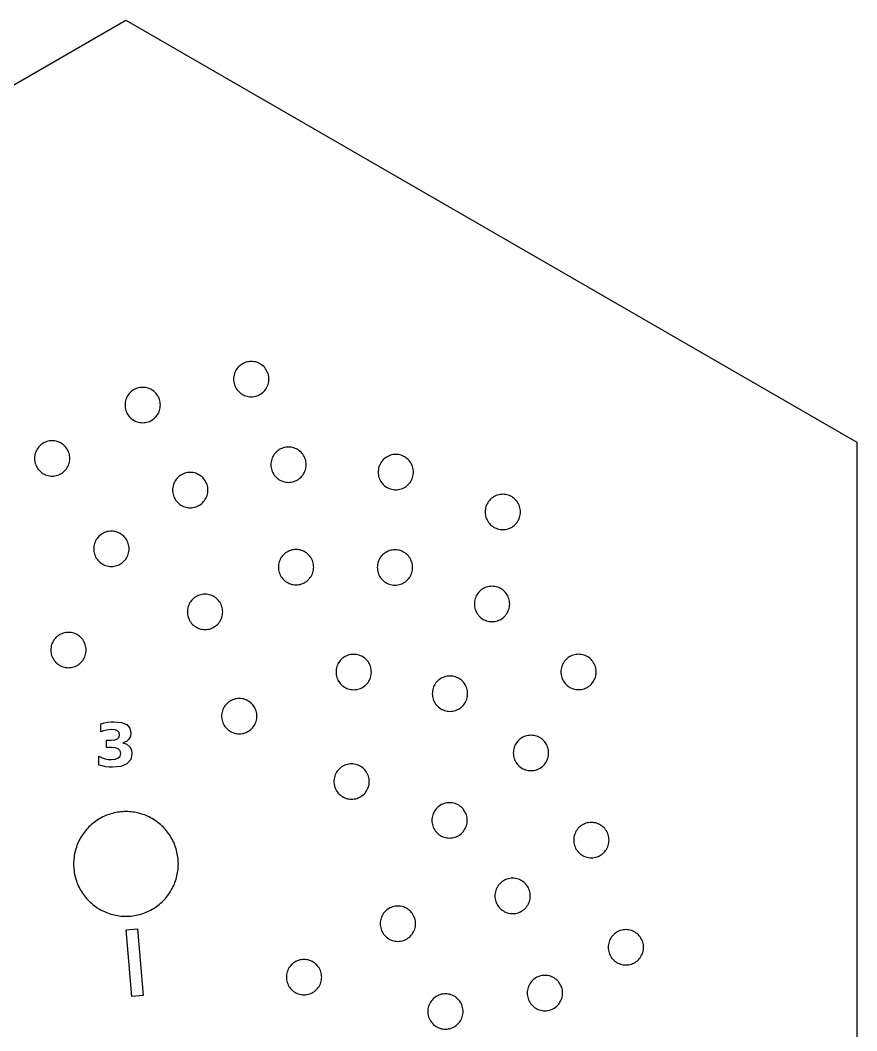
# Model space of a CAD drawing. Header units: millimetres. Extents: x 0 to 377, y 0 to 280.
# Drawn here: x 310.3 to 376.6, y 199.9 to 280 of the extents above; entities that cross this region are included whole.
import ezdxf

# ---------------------------------------------------------------- set-up
doc = ezdxf.new("R2010")
doc.units = ezdxf.units.MM
doc.layers.add('CUT', color=1, linetype='Continuous')
doc.layers.add('ENGRAVE', color=7, linetype='Continuous')

msp = doc.modelspace()

# ---------------------------------------------------------------- linework, layer by layer
at = {"layer": 'CUT'}
for points in [[(376.58, 179.7), (318.672, 146.267), (260.764, 179.7), (260.764, 246.567), (318.672, 280), (376.58, 246.567), (376.58, 179.7)], [(329.893, 251.019), (329.931, 251.123), (329.961, 251.228), (329.983, 251.336), (329.996, 251.445), (330, 251.555), (329.996, 251.665), (329.983, 251.774), (329.961, 251.882), (329.931, 251.988), (329.893, 252.091), (329.847, 252.191), (329.794, 252.287), (329.732, 252.378), (329.664, 252.464), (329.59, 252.545), (329.509, 252.62), (329.423, 252.688), (329.331, 252.749), (329.235, 252.803), (329.136, 252.849), (329.032, 252.887), (328.927, 252.917), (328.819, 252.938), (328.71, 252.951), (328.6, 252.955), (328.49, 252.951), (328.381, 252.938), (328.273, 252.917), (328.167, 252.887), (328.064, 252.849), (327.964, 252.803), (327.868, 252.749), (327.777, 252.688), (327.691, 252.62), (327.61, 252.545), (327.535, 252.464), (327.467, 252.378), (327.406, 252.287), (327.352, 252.191), (327.306, 252.091), (327.268, 251.988), (327.239, 251.882), (327.217, 251.774), (327.204, 251.665), (327.2, 251.555), (327.204, 251.445), (327.217, 251.336), (327.239, 251.228), (327.268, 251.123), (327.306, 251.019), (327.352, 250.92), (327.406, 250.824), (327.467, 250.732), (327.535, 250.646), (327.61, 250.565), (327.691, 250.491), (327.777, 250.423), (327.868, 250.362), (327.964, 250.308), (328.064, 250.262), (328.167, 250.224), (328.273, 250.194), (328.381, 250.172), (328.49, 250.16), (328.6, 250.155), (328.71, 250.16), (328.819, 250.172), (328.927, 250.194), (329.032, 250.224), (329.136, 250.262), (329.235, 250.308), (329.331, 250.362), (329.423, 250.423), (329.509, 250.491), (329.59, 250.565), (329.664, 250.646), (329.732, 250.732), (329.794, 250.824), (329.847, 250.92), (329.893, 251.019)], [(321.292, 248.966), (321.33, 249.069), (321.36, 249.175), (321.381, 249.283), (321.394, 249.392), (321.398, 249.502), (321.394, 249.611), (321.381, 249.721), (321.36, 249.828), (321.33, 249.934), (321.292, 250.037), (321.246, 250.137), (321.192, 250.233), (321.131, 250.324), (321.063, 250.411), (320.988, 250.492), (320.908, 250.566), (320.821, 250.634), (320.73, 250.695), (320.634, 250.749), (320.534, 250.795), (320.431, 250.833), (320.325, 250.863), (320.217, 250.884), (320.108, 250.897), (319.998, 250.902), (319.889, 250.897), (319.779, 250.884), (319.672, 250.863), (319.566, 250.833), (319.463, 250.795), (319.363, 250.749), (319.267, 250.695), (319.176, 250.634), (319.089, 250.566), (319.008, 250.492), (318.934, 250.411), (318.866, 250.324), (318.805, 250.233), (318.751, 250.137), (318.705, 250.037), (318.667, 249.934), (318.637, 249.828), (318.616, 249.721), (318.603, 249.611), (318.598, 249.502), (318.603, 249.392), (318.616, 249.283), (318.637, 249.175), (318.667, 249.069), (318.705, 248.966), (318.751, 248.866), (318.805, 248.77), (318.866, 248.679), (318.934, 248.592), (319.008, 248.512), (319.089, 248.437), (319.176, 248.369), (319.267, 248.308), (319.363, 248.254), (319.463, 248.208), (319.566, 248.17), (319.672, 248.14), (319.779, 248.119), (319.889, 248.106), (319.998, 248.102), (320.108, 248.106), (320.217, 248.119), (320.325, 248.14), (320.431, 248.17), (320.534, 248.208), (320.634, 248.254), (320.73, 248.308), (320.821, 248.369), (320.908, 248.437), (320.988, 248.512), (321.063, 248.592), (321.131, 248.679), (321.192, 248.77), (321.246, 248.866), (321.292, 248.966)], [(314.119, 244.736), (314.157, 244.839), (314.187, 244.945), (314.208, 245.053), (314.221, 245.162), (314.226, 245.272), (314.221, 245.381), (314.208, 245.491), (314.187, 245.598), (314.157, 245.704), (314.119, 245.807), (314.073, 245.907), (314.019, 246.003), (313.958, 246.095), (313.89, 246.181), (313.815, 246.262), (313.735, 246.336), (313.648, 246.404), (313.557, 246.465), (313.461, 246.519), (313.361, 246.565), (313.258, 246.603), (313.152, 246.633), (313.045, 246.654), (312.935, 246.667), (312.826, 246.672), (312.716, 246.667), (312.607, 246.654), (312.499, 246.633), (312.393, 246.603), (312.29, 246.565), (312.19, 246.519), (312.094, 246.465), (312.003, 246.404), (311.916, 246.336), (311.836, 246.262), (311.761, 246.181), (311.693, 246.095), (311.632, 246.003), (311.578, 245.907), (311.532, 245.807), (311.494, 245.704), (311.464, 245.598), (311.443, 245.491), (311.43, 245.381), (311.426, 245.272), (311.43, 245.162), (311.443, 245.053), (311.464, 244.945), (311.494, 244.839), (311.532, 244.736), (311.578, 244.636), (311.632, 244.54), (311.693, 244.449), (311.761, 244.362), (311.836, 244.282), (311.916, 244.207), (312.003, 244.139), (312.094, 244.078), (312.19, 244.024), (312.29, 243.978), (312.393, 243.94), (312.499, 243.91), (312.607, 243.889), (312.716, 243.876), (312.826, 243.872), (312.935, 243.876), (313.045, 243.889), (313.152, 243.91), (313.258, 243.94), (313.361, 243.978), (313.461, 244.024), (313.557, 244.078), (313.648, 244.139), (313.735, 244.207), (313.815, 244.282), (313.89, 244.362), (313.958, 244.449), (314.019, 244.54), (314.073, 244.636), (314.119, 244.736)], [(332.8, 244.138), (332.846, 244.238), (332.884, 244.341), (332.914, 244.447), (332.935, 244.555), (332.948, 244.664), (332.953, 244.774), (332.948, 244.884), (332.935, 244.993), (332.914, 245.101), (332.884, 245.207), (332.846, 245.31), (332.8, 245.41), (332.746, 245.506), (332.685, 245.597), (332.617, 245.683), (332.543, 245.764), (332.462, 245.839), (332.376, 245.907), (332.284, 245.968), (332.188, 246.021), (332.088, 246.067), (331.985, 246.106), (331.88, 246.135), (331.772, 246.157), (331.663, 246.17), (331.553, 246.174), (331.443, 246.17), (331.334, 246.157), (331.226, 246.135), (331.12, 246.106), (331.017, 246.067), (330.917, 246.021), (330.821, 245.968), (330.73, 245.907), (330.643, 245.839), (330.563, 245.764), (330.488, 245.683), (330.42, 245.597), (330.359, 245.506), (330.305, 245.41), (330.259, 245.31), (330.221, 245.207), (330.191, 245.101), (330.17, 244.993), (330.157, 244.884), (330.153, 244.774), (330.157, 244.664), (330.17, 244.555), (330.191, 244.447), (330.221, 244.341), (330.259, 244.238), (330.305, 244.138), (330.359, 244.043), (330.42, 243.951), (330.488, 243.865), (330.563, 243.784), (330.643, 243.709), (330.73, 243.641), (330.821, 243.58), (330.917, 243.527), (331.017, 243.481), (331.12, 243.443), (331.226, 243.413), (331.334, 243.391), (331.443, 243.378), (331.553, 243.374), (331.663, 243.378), (331.772, 243.391), (331.88, 243.413), (331.985, 243.443), (332.088, 243.481), (332.188, 243.527), (332.284, 243.58), (332.376, 243.641), (332.462, 243.709), (332.543, 243.784), (332.617, 243.865), (332.685, 243.951), (332.746, 244.043), (332.8, 244.138)], [(341.301, 243.55), (341.347, 243.65), (341.385, 243.753), (341.415, 243.859), (341.436, 243.967), (341.449, 244.076), (341.453, 244.186), (341.449, 244.295), (341.436, 244.405), (341.415, 244.512), (341.385, 244.618), (341.347, 244.721), (341.301, 244.821), (341.247, 244.917), (341.186, 245.009), (341.118, 245.095), (341.043, 245.176), (340.963, 245.25), (340.876, 245.318), (340.785, 245.379), (340.689, 245.433), (340.589, 245.479), (340.486, 245.517), (340.38, 245.547), (340.272, 245.568), (340.163, 245.581), (340.053, 245.586), (339.944, 245.581), (339.834, 245.568), (339.727, 245.547), (339.621, 245.517), (339.518, 245.479), (339.418, 245.433), (339.322, 245.379), (339.231, 245.318), (339.144, 245.25), (339.064, 245.176), (338.989, 245.095), (338.921, 245.009), (338.86, 244.917), (338.806, 244.821), (338.76, 244.721), (338.722, 244.618), (338.692, 244.512), (338.671, 244.405), (338.658, 244.295), (338.653, 244.186), (338.658, 244.076), (338.671, 243.967), (338.692, 243.859), (338.722, 243.753), (338.76, 243.65), (338.806, 243.55), (338.86, 243.454), (338.921, 243.363), (338.989, 243.276), (339.064, 243.196), (339.144, 243.121), (339.231, 243.053), (339.322, 242.992), (339.418, 242.938), (339.518, 242.892), (339.621, 242.854), (339.727, 242.824), (339.834, 242.803), (339.944, 242.79), (340.053, 242.786), (340.163, 242.79), (340.272, 242.803), (340.38, 242.824), (340.486, 242.854), (340.589, 242.892), (340.689, 242.938), (340.785, 242.992), (340.876, 243.053), (340.963, 243.121), (341.043, 243.196), (341.118, 243.276), (341.186, 243.363), (341.247, 243.454), (341.301, 243.55)], [(325.011, 242.125), (325.057, 242.225), (325.095, 242.328), (325.125, 242.434), (325.147, 242.542), (325.16, 242.651), (325.164, 242.761), (325.16, 242.871), (325.147, 242.98), (325.125, 243.088), (325.095, 243.193), (325.057, 243.296), (325.011, 243.396), (324.958, 243.492), (324.897, 243.584), (324.828, 243.67), (324.754, 243.751), (324.673, 243.825), (324.587, 243.893), (324.495, 243.954), (324.4, 244.008), (324.3, 244.054), (324.197, 244.092), (324.091, 244.122), (323.983, 244.143), (323.874, 244.156), (323.764, 244.161), (323.654, 244.156), (323.545, 244.143), (323.437, 244.122), (323.331, 244.092), (323.228, 244.054), (323.128, 244.008), (323.032, 243.954), (322.941, 243.893), (322.855, 243.825), (322.774, 243.751), (322.699, 243.67), (322.631, 243.584), (322.57, 243.492), (322.517, 243.396), (322.47, 243.296), (322.432, 243.193), (322.403, 243.088), (322.381, 242.98), (322.368, 242.871), (322.364, 242.761), (322.368, 242.651), (322.381, 242.542), (322.403, 242.434), (322.432, 242.328), (322.47, 242.225), (322.517, 242.125), (322.57, 242.029), (322.631, 241.938), (322.699, 241.851), (322.774, 241.771), (322.855, 241.696), (322.941, 241.628), (323.032, 241.567), (323.128, 241.513), (323.228, 241.467), (323.331, 241.429), (323.437, 241.399), (323.545, 241.378), (323.654, 241.365), (323.764, 241.361), (323.874, 241.365), (323.983, 241.378), (324.091, 241.399), (324.197, 241.429), (324.3, 241.467), (324.4, 241.513), (324.495, 241.567), (324.587, 241.628), (324.673, 241.696), (324.754, 241.771), (324.828, 241.851), (324.897, 241.938), (324.958, 242.029), (325.011, 242.125)], [(349.779, 240.392), (349.825, 240.492), (349.863, 240.595), (349.893, 240.701), (349.915, 240.809), (349.927, 240.918), (349.932, 241.028), (349.927, 241.138), (349.915, 241.247), (349.893, 241.355), (349.863, 241.46), (349.825, 241.564), (349.779, 241.663), (349.726, 241.759), (349.664, 241.851), (349.596, 241.937), (349.522, 242.018), (349.441, 242.092), (349.355, 242.16), (349.263, 242.222), (349.167, 242.275), (349.068, 242.321), (348.964, 242.359), (348.859, 242.389), (348.751, 242.411), (348.642, 242.424), (348.532, 242.428), (348.422, 242.424), (348.313, 242.411), (348.205, 242.389), (348.099, 242.359), (347.996, 242.321), (347.896, 242.275), (347.8, 242.222), (347.709, 242.16), (347.623, 242.092), (347.542, 242.018), (347.467, 241.937), (347.399, 241.851), (347.338, 241.759), (347.284, 241.663), (347.238, 241.564), (347.2, 241.46), (347.17, 241.355), (347.149, 241.247), (347.136, 241.138), (347.132, 241.028), (347.136, 240.918), (347.149, 240.809), (347.17, 240.701), (347.2, 240.595), (347.238, 240.492), (347.284, 240.392), (347.338, 240.296), (347.399, 240.205), (347.467, 240.119), (347.542, 240.038), (347.623, 239.963), (347.709, 239.895), (347.8, 239.834), (347.896, 239.78), (347.996, 239.734), (348.099, 239.696), (348.205, 239.667), (348.313, 239.645), (348.422, 239.632), (348.532, 239.628), (348.642, 239.632), (348.751, 239.645), (348.859, 239.667), (348.964, 239.696), (349.068, 239.734), (349.167, 239.78), (349.263, 239.834), (349.355, 239.895), (349.441, 239.963), (349.522, 240.038), (349.596, 240.119), (349.664, 240.205), (349.726, 240.296), (349.779, 240.392)], [(318.811, 237.571), (318.849, 237.674), (318.879, 237.78), (318.9, 237.887), (318.913, 237.997), (318.917, 238.106), (318.913, 238.216), (318.9, 238.325), (318.879, 238.433), (318.849, 238.539), (318.811, 238.642), (318.765, 238.742), (318.711, 238.838), (318.65, 238.929), (318.582, 239.016), (318.507, 239.096), (318.427, 239.171), (318.34, 239.239), (318.249, 239.3), (318.153, 239.354), (318.053, 239.4), (317.95, 239.438), (317.844, 239.468), (317.736, 239.489), (317.627, 239.502), (317.517, 239.506), (317.408, 239.502), (317.298, 239.489), (317.191, 239.468), (317.085, 239.438), (316.982, 239.4), (316.882, 239.354), (316.786, 239.3), (316.695, 239.239), (316.608, 239.171), (316.527, 239.096), (316.453, 239.016), (316.385, 238.929), (316.324, 238.838), (316.27, 238.742), (316.224, 238.642), (316.186, 238.539), (316.156, 238.433), (316.135, 238.325), (316.122, 238.216), (316.117, 238.106), (316.122, 237.997), (316.135, 237.887), (316.156, 237.78), (316.186, 237.674), (316.224, 237.571), (316.27, 237.471), (316.324, 237.375), (316.385, 237.283), (316.453, 237.197), (316.527, 237.116), (316.608, 237.042), (316.695, 236.974), (316.786, 236.913), (316.882, 236.859), (316.982, 236.813), (317.085, 236.775), (317.191, 236.745), (317.298, 236.724), (317.408, 236.711), (317.517, 236.706), (317.627, 236.711), (317.736, 236.724), (317.844, 236.745), (317.95, 236.775), (318.053, 236.813), (318.153, 236.859), (318.249, 236.913), (318.34, 236.974), (318.427, 237.042), (318.507, 237.116), (318.582, 237.197), (318.65, 237.283), (318.711, 237.375), (318.765, 237.471), (318.811, 237.571)], [(333.442, 236.116), (333.48, 236.219), (333.51, 236.325), (333.532, 236.433), (333.544, 236.542), (333.549, 236.652), (333.544, 236.762), (333.532, 236.871), (333.51, 236.979), (333.48, 237.084), (333.442, 237.188), (333.396, 237.287), (333.342, 237.383), (333.281, 237.475), (333.213, 237.561), (333.139, 237.642), (333.058, 237.716), (332.972, 237.784), (332.88, 237.845), (332.784, 237.899), (332.685, 237.945), (332.581, 237.983), (332.476, 238.013), (332.368, 238.035), (332.259, 238.047), (332.149, 238.052), (332.039, 238.047), (331.93, 238.035), (331.822, 238.013), (331.716, 237.983), (331.613, 237.945), (331.513, 237.899), (331.417, 237.845), (331.326, 237.784), (331.24, 237.716), (331.159, 237.642), (331.084, 237.561), (331.016, 237.475), (330.955, 237.383), (330.901, 237.287), (330.855, 237.188), (330.817, 237.084), (330.787, 236.979), (330.766, 236.871), (330.753, 236.762), (330.749, 236.652), (330.753, 236.542), (330.766, 236.433), (330.787, 236.325), (330.817, 236.219), (330.855, 236.116), (330.901, 236.016), (330.955, 235.92), (331.016, 235.829), (331.084, 235.743), (331.159, 235.662), (331.24, 235.587), (331.326, 235.519), (331.417, 235.458), (331.513, 235.404), (331.613, 235.358), (331.716, 235.32), (331.822, 235.29), (331.93, 235.269), (332.039, 235.256), (332.149, 235.252), (332.259, 235.256), (332.368, 235.269), (332.476, 235.29), (332.581, 235.32), (332.685, 235.358), (332.784, 235.404), (332.88, 235.458), (332.972, 235.519), (333.058, 235.587), (333.139, 235.662), (333.213, 235.743), (333.281, 235.829), (333.342, 235.92), (333.396, 236.016), (333.442, 236.116)], [(341.28, 236.093), (341.318, 236.196), (341.348, 236.302), (341.369, 236.41), (341.382, 236.519), (341.386, 236.629), (341.382, 236.739), (341.369, 236.848), (341.348, 236.956), (341.318, 237.062), (341.28, 237.165), (341.234, 237.265), (341.18, 237.36), (341.119, 237.452), (341.051, 237.538), (340.976, 237.619), (340.895, 237.694), (340.809, 237.762), (340.718, 237.823), (340.622, 237.876), (340.522, 237.922), (340.419, 237.96), (340.313, 237.99), (340.205, 238.012), (340.096, 238.025), (339.986, 238.029), (339.876, 238.025), (339.767, 238.012), (339.659, 237.99), (339.554, 237.96), (339.45, 237.922), (339.351, 237.876), (339.255, 237.823), (339.163, 237.762), (339.077, 237.694), (338.996, 237.619), (338.922, 237.538), (338.854, 237.452), (338.793, 237.36), (338.739, 237.265), (338.693, 237.165), (338.655, 237.062), (338.625, 236.956), (338.603, 236.848), (338.591, 236.739), (338.586, 236.629), (338.591, 236.519), (338.603, 236.41), (338.625, 236.302), (338.655, 236.196), (338.693, 236.093), (338.739, 235.993), (338.793, 235.897), (338.854, 235.806), (338.922, 235.72), (338.996, 235.639), (339.077, 235.564), (339.163, 235.496), (339.255, 235.435), (339.351, 235.382), (339.45, 235.336), (339.554, 235.297), (339.659, 235.268), (339.767, 235.246), (339.876, 235.233), (339.986, 235.229), (340.096, 235.233), (340.205, 235.246), (340.313, 235.268), (340.419, 235.297), (340.522, 235.336), (340.622, 235.382), (340.718, 235.435), (340.809, 235.496), (340.895, 235.564), (340.976, 235.639), (341.051, 235.72), (341.119, 235.806), (341.18, 235.897), (341.234, 235.993), (341.28, 236.093)], [(348.97, 233.201), (349.008, 233.304), (349.038, 233.41), (349.059, 233.518), (349.072, 233.627), (349.076, 233.737), (349.072, 233.846), (349.059, 233.956), (349.038, 234.063), (349.008, 234.169), (348.97, 234.272), (348.924, 234.372), (348.87, 234.468), (348.809, 234.559), (348.741, 234.646), (348.666, 234.726), (348.586, 234.801), (348.499, 234.869), (348.408, 234.93), (348.312, 234.984), (348.212, 235.03), (348.109, 235.068), (348.003, 235.098), (347.895, 235.119), (347.786, 235.132), (347.676, 235.137), (347.567, 235.132), (347.457, 235.119), (347.35, 235.098), (347.244, 235.068), (347.141, 235.03), (347.041, 234.984), (346.945, 234.93), (346.853, 234.869), (346.767, 234.801), (346.686, 234.726), (346.612, 234.646), (346.544, 234.559), (346.483, 234.468), (346.429, 234.372), (346.383, 234.272), (346.345, 234.169), (346.315, 234.063), (346.294, 233.956), (346.281, 233.846), (346.276, 233.737), (346.281, 233.627), (346.294, 233.518), (346.315, 233.41), (346.345, 233.304), (346.383, 233.201), (346.429, 233.101), (346.483, 233.005), (346.544, 232.914), (346.612, 232.827), (346.686, 232.747), (346.767, 232.672), (346.853, 232.604), (346.945, 232.543), (347.041, 232.489), (347.141, 232.443), (347.244, 232.405), (347.35, 232.375), (347.457, 232.354), (347.567, 232.341), (347.676, 232.337), (347.786, 232.341), (347.895, 232.354), (348.003, 232.375), (348.109, 232.405), (348.212, 232.443), (348.312, 232.489), (348.408, 232.543), (348.499, 232.604), (348.586, 232.672), (348.666, 232.747), (348.741, 232.827), (348.809, 232.914), (348.87, 233.005), (348.924, 233.101), (348.97, 233.201)], [(326.231, 232.573), (326.269, 232.676), (326.299, 232.782), (326.32, 232.89), (326.333, 232.999), (326.338, 233.109), (326.333, 233.218), (326.32, 233.328), (326.299, 233.435), (326.269, 233.541), (326.231, 233.644), (326.185, 233.744), (326.131, 233.84), (326.07, 233.932), (326.002, 234.018), (325.928, 234.099), (325.847, 234.173), (325.761, 234.241), (325.669, 234.302), (325.573, 234.356), (325.473, 234.402), (325.37, 234.44), (325.264, 234.47), (325.157, 234.491), (325.047, 234.504), (324.938, 234.509), (324.828, 234.504), (324.719, 234.491), (324.611, 234.47), (324.505, 234.44), (324.402, 234.402), (324.302, 234.356), (324.206, 234.302), (324.115, 234.241), (324.028, 234.173), (323.948, 234.099), (323.873, 234.018), (323.805, 233.932), (323.744, 233.84), (323.69, 233.744), (323.644, 233.644), (323.606, 233.541), (323.576, 233.435), (323.555, 233.328), (323.542, 233.218), (323.538, 233.109), (323.542, 232.999), (323.555, 232.89), (323.576, 232.782), (323.606, 232.676), (323.644, 232.573), (323.69, 232.473), (323.744, 232.377), (323.805, 232.286), (323.873, 232.199), (323.948, 232.119), (324.028, 232.044), (324.115, 231.976), (324.206, 231.915), (324.302, 231.861), (324.402, 231.815), (324.505, 231.777), (324.611, 231.747), (324.719, 231.726), (324.828, 231.713), (324.938, 231.709), (325.047, 231.713), (325.157, 231.726), (325.264, 231.747), (325.37, 231.777), (325.473, 231.815), (325.573, 231.861), (325.669, 231.915), (325.761, 231.976), (325.847, 232.044), (325.928, 232.119), (326.002, 232.199), (326.07, 232.286), (326.131, 232.377), (326.185, 232.473), (326.231, 232.573)], [(315.409, 229.549), (315.447, 229.652), (315.477, 229.758), (315.498, 229.866), (315.511, 229.975), (315.515, 230.085), (315.511, 230.194), (315.498, 230.304), (315.477, 230.411), (315.447, 230.517), (315.409, 230.62), (315.363, 230.72), (315.309, 230.816), (315.248, 230.907), (315.18, 230.994), (315.105, 231.074), (315.025, 231.149), (314.938, 231.217), (314.847, 231.278), (314.751, 231.332), (314.651, 231.378), (314.548, 231.416), (314.442, 231.446), (314.334, 231.467), (314.225, 231.48), (314.115, 231.485), (314.006, 231.48), (313.896, 231.467), (313.789, 231.446), (313.683, 231.416), (313.58, 231.378), (313.48, 231.332), (313.384, 231.278), (313.292, 231.217), (313.206, 231.149), (313.125, 231.074), (313.051, 230.994), (312.983, 230.907), (312.922, 230.816), (312.868, 230.72), (312.822, 230.62), (312.784, 230.517), (312.754, 230.411), (312.733, 230.304), (312.72, 230.194), (312.715, 230.085), (312.72, 229.975), (312.733, 229.866), (312.754, 229.758), (312.784, 229.652), (312.822, 229.549), (312.868, 229.449), (312.922, 229.353), (312.983, 229.262), (313.051, 229.175), (313.125, 229.095), (313.206, 229.02), (313.292, 228.952), (313.384, 228.891), (313.48, 228.837), (313.58, 228.791), (313.683, 228.753), (313.789, 228.723), (313.896, 228.702), (314.006, 228.689), (314.115, 228.685), (314.225, 228.689), (314.334, 228.702), (314.442, 228.723), (314.548, 228.753), (314.651, 228.791), (314.751, 228.837), (314.847, 228.891), (314.938, 228.952), (315.025, 229.02), (315.105, 229.095), (315.18, 229.175), (315.248, 229.262), (315.309, 229.353), (315.363, 229.449), (315.409, 229.549)], [(338.011, 227.807), (338.049, 227.91), (338.079, 228.015), (338.101, 228.123), (338.114, 228.232), (338.118, 228.342), (338.114, 228.452), (338.101, 228.561), (338.079, 228.669), (338.049, 228.775), (338.011, 228.878), (337.965, 228.978), (337.912, 229.074), (337.851, 229.165), (337.782, 229.252), (337.708, 229.332), (337.627, 229.407), (337.541, 229.475), (337.449, 229.536), (337.353, 229.59), (337.254, 229.636), (337.151, 229.674), (337.045, 229.704), (336.937, 229.725), (336.828, 229.738), (336.718, 229.742), (336.608, 229.738), (336.499, 229.725), (336.391, 229.704), (336.285, 229.674), (336.182, 229.636), (336.082, 229.59), (335.986, 229.536), (335.895, 229.475), (335.809, 229.407), (335.728, 229.332), (335.653, 229.252), (335.585, 229.165), (335.524, 229.074), (335.47, 228.978), (335.424, 228.878), (335.386, 228.775), (335.357, 228.669), (335.335, 228.561), (335.322, 228.452), (335.318, 228.342), (335.322, 228.232), (335.335, 228.123), (335.357, 228.015), (335.386, 227.91), (335.424, 227.807), (335.47, 227.707), (335.524, 227.611), (335.585, 227.519), (335.653, 227.433), (335.728, 227.352), (335.809, 227.278), (335.895, 227.21), (335.986, 227.149), (336.082, 227.095), (336.182, 227.049), (336.285, 227.011), (336.391, 226.981), (336.499, 226.96), (336.608, 226.947), (336.718, 226.942), (336.828, 226.947), (336.937, 226.96), (337.045, 226.981), (337.151, 227.011), (337.254, 227.049), (337.353, 227.095), (337.449, 227.149), (337.541, 227.21), (337.627, 227.278), (337.708, 227.352), (337.782, 227.433), (337.851, 227.519), (337.912, 227.611), (337.965, 227.707), (338.011, 227.807)], [(355.827, 227.812), (355.865, 227.915), (355.895, 228.021), (355.916, 228.129), (355.929, 228.238), (355.934, 228.348), (355.929, 228.457), (355.916, 228.567), (355.895, 228.674), (355.865, 228.78), (355.827, 228.883), (355.781, 228.983), (355.727, 229.079), (355.666, 229.17), (355.598, 229.257), (355.524, 229.338), (355.443, 229.412), (355.356, 229.48), (355.265, 229.541), (355.169, 229.595), (355.069, 229.641), (354.966, 229.679), (354.86, 229.709), (354.753, 229.73), (354.643, 229.743), (354.534, 229.748), (354.424, 229.743), (354.315, 229.73), (354.207, 229.709), (354.101, 229.679), (353.998, 229.641), (353.898, 229.595), (353.802, 229.541), (353.711, 229.48), (353.624, 229.412), (353.544, 229.338), (353.469, 229.257), (353.401, 229.17), (353.34, 229.079), (353.286, 228.983), (353.24, 228.883), (353.202, 228.78), (353.172, 228.674), (353.151, 228.567), (353.138, 228.457), (353.134, 228.348), (353.138, 228.238), (353.151, 228.129), (353.172, 228.021), (353.202, 227.915), (353.24, 227.812), (353.286, 227.712), (353.34, 227.616), (353.401, 227.525), (353.469, 227.438), (353.544, 227.358), (353.624, 227.283), (353.711, 227.215), (353.802, 227.154), (353.898, 227.1), (353.998, 227.054), (354.101, 227.016), (354.207, 226.986), (354.315, 226.965), (354.424, 226.952), (354.534, 226.948), (354.643, 226.952), (354.753, 226.965), (354.86, 226.986), (354.966, 227.016), (355.069, 227.054), (355.169, 227.1), (355.265, 227.154), (355.356, 227.215), (355.443, 227.283), (355.524, 227.358), (355.598, 227.438), (355.666, 227.525), (355.727, 227.616), (355.781, 227.712), (355.827, 227.812)], [(345.638, 226.09), (345.676, 226.193), (345.706, 226.299), (345.727, 226.407), (345.74, 226.516), (345.745, 226.626), (345.74, 226.736), (345.727, 226.845), (345.706, 226.953), (345.676, 227.059), (345.638, 227.162), (345.592, 227.262), (345.538, 227.358), (345.477, 227.449), (345.409, 227.535), (345.335, 227.616), (345.254, 227.691), (345.167, 227.759), (345.076, 227.82), (344.98, 227.873), (344.88, 227.919), (344.777, 227.958), (344.671, 227.987), (344.564, 228.009), (344.454, 228.022), (344.345, 228.026), (344.235, 228.022), (344.126, 228.009), (344.018, 227.987), (343.912, 227.958), (343.809, 227.919), (343.709, 227.873), (343.613, 227.82), (343.522, 227.759), (343.435, 227.691), (343.355, 227.616), (343.28, 227.535), (343.212, 227.449), (343.151, 227.358), (343.097, 227.262), (343.051, 227.162), (343.013, 227.059), (342.983, 226.953), (342.962, 226.845), (342.949, 226.736), (342.945, 226.626), (342.949, 226.516), (342.962, 226.407), (342.983, 226.299), (343.013, 226.193), (343.051, 226.09), (343.097, 225.99), (343.151, 225.895), (343.212, 225.803), (343.28, 225.717), (343.355, 225.636), (343.435, 225.561), (343.522, 225.493), (343.613, 225.432), (343.709, 225.379), (343.809, 225.333), (343.912, 225.295), (344.018, 225.265), (344.126, 225.243), (344.235, 225.23), (344.345, 225.226), (344.454, 225.23), (344.564, 225.243), (344.671, 225.265), (344.777, 225.295), (344.88, 225.333), (344.98, 225.379), (345.076, 225.432), (345.167, 225.493), (345.254, 225.561), (345.335, 225.636), (345.409, 225.717), (345.477, 225.803), (345.538, 225.895), (345.592, 225.99), (345.638, 226.09)], [(328.943, 224.307), (328.981, 224.41), (329.011, 224.516), (329.032, 224.624), (329.045, 224.733), (329.05, 224.843), (329.045, 224.953), (329.032, 225.062), (329.011, 225.17), (328.981, 225.276), (328.943, 225.379), (328.897, 225.478), (328.843, 225.574), (328.782, 225.666), (328.714, 225.752), (328.64, 225.833), (328.559, 225.907), (328.473, 225.976), (328.381, 226.037), (328.285, 226.09), (328.185, 226.136), (328.082, 226.174), (327.977, 226.204), (327.869, 226.226), (327.76, 226.239), (327.65, 226.243), (327.54, 226.239), (327.431, 226.226), (327.323, 226.204), (327.217, 226.174), (327.114, 226.136), (327.014, 226.09), (326.918, 226.037), (326.827, 225.976), (326.74, 225.907), (326.66, 225.833), (326.585, 225.752), (326.517, 225.666), (326.456, 225.574), (326.402, 225.478), (326.356, 225.379), (326.318, 225.276), (326.288, 225.17), (326.267, 225.062), (326.254, 224.953), (326.25, 224.843), (326.254, 224.733), (326.267, 224.624), (326.288, 224.516), (326.318, 224.41), (326.356, 224.307), (326.402, 224.207), (326.456, 224.111), (326.517, 224.02), (326.585, 223.934), (326.66, 223.853), (326.74, 223.778), (326.827, 223.71), (326.918, 223.649), (327.014, 223.596), (327.114, 223.549), (327.217, 223.511), (327.323, 223.482), (327.431, 223.46), (327.54, 223.447), (327.65, 223.443), (327.76, 223.447), (327.869, 223.46), (327.977, 223.482), (328.082, 223.511), (328.185, 223.549), (328.285, 223.596), (328.381, 223.649), (328.473, 223.71), (328.559, 223.778), (328.64, 223.853), (328.714, 223.934), (328.782, 224.02), (328.843, 224.111), (328.897, 224.207), (328.943, 224.307)], [(352.057, 221.393), (352.095, 221.496), (352.125, 221.601), (352.146, 221.709), (352.159, 221.818), (352.164, 221.928), (352.159, 222.038), (352.146, 222.147), (352.125, 222.255), (352.095, 222.361), (352.057, 222.464), (352.011, 222.564), (351.957, 222.66), (351.896, 222.751), (351.828, 222.838), (351.754, 222.918), (351.673, 222.993), (351.587, 223.061), (351.495, 223.122), (351.399, 223.176), (351.299, 223.222), (351.196, 223.26), (351.091, 223.29), (350.983, 223.311), (350.874, 223.324), (350.764, 223.328), (350.654, 223.324), (350.545, 223.311), (350.437, 223.29), (350.331, 223.26), (350.228, 223.222), (350.128, 223.176), (350.032, 223.122), (349.941, 223.061), (349.854, 222.993), (349.774, 222.918), (349.699, 222.838), (349.631, 222.751), (349.57, 222.66), (349.516, 222.564), (349.47, 222.464), (349.432, 222.361), (349.402, 222.255), (349.381, 222.147), (349.368, 222.038), (349.364, 221.928), (349.368, 221.818), (349.381, 221.709), (349.402, 221.601), (349.432, 221.496), (349.47, 221.393), (349.516, 221.293), (349.57, 221.197), (349.631, 221.105), (349.699, 221.019), (349.774, 220.938), (349.854, 220.864), (349.941, 220.796), (350.032, 220.735), (350.128, 220.681), (350.228, 220.635), (350.331, 220.597), (350.437, 220.567), (350.545, 220.546), (350.654, 220.533), (350.764, 220.528), (350.874, 220.533), (350.983, 220.546), (351.091, 220.567), (351.196, 220.597), (351.299, 220.635), (351.399, 220.681), (351.495, 220.735), (351.587, 220.796), (351.673, 220.864), (351.754, 220.938), (351.828, 221.019), (351.896, 221.105), (351.957, 221.197), (352.011, 221.293), (352.057, 221.393)], [(337.842, 219.126), (337.88, 219.229), (337.91, 219.335), (337.931, 219.443), (337.944, 219.552), (337.948, 219.662), (337.944, 219.771), (337.931, 219.881), (337.91, 219.988), (337.88, 220.094), (337.842, 220.197), (337.796, 220.297), (337.742, 220.393), (337.681, 220.485), (337.613, 220.571), (337.538, 220.652), (337.458, 220.726), (337.371, 220.794), (337.28, 220.855), (337.184, 220.909), (337.084, 220.955), (336.981, 220.993), (336.875, 221.023), (336.767, 221.044), (336.658, 221.057), (336.548, 221.062), (336.438, 221.057), (336.329, 221.044), (336.221, 221.023), (336.116, 220.993), (336.013, 220.955), (335.913, 220.909), (335.817, 220.855), (335.725, 220.794), (335.639, 220.726), (335.558, 220.652), (335.484, 220.571), (335.416, 220.485), (335.355, 220.393), (335.301, 220.297), (335.255, 220.197), (335.217, 220.094), (335.187, 219.988), (335.166, 219.881), (335.153, 219.771), (335.148, 219.662), (335.153, 219.552), (335.166, 219.443), (335.187, 219.335), (335.217, 219.229), (335.255, 219.126), (335.301, 219.026), (335.355, 218.93), (335.416, 218.839), (335.484, 218.752), (335.558, 218.672), (335.639, 218.597), (335.725, 218.529), (335.817, 218.468), (335.913, 218.414), (336.013, 218.368), (336.116, 218.33), (336.221, 218.3), (336.329, 218.279), (336.438, 218.266), (336.548, 218.262), (336.658, 218.266), (336.767, 218.279), (336.875, 218.3), (336.981, 218.33), (337.084, 218.368), (337.184, 218.414), (337.28, 218.468), (337.371, 218.529), (337.458, 218.597), (337.538, 218.672), (337.613, 218.752), (337.681, 218.839), (337.742, 218.93), (337.796, 219.026), (337.842, 219.126)], [(345.561, 215.948), (345.607, 216.048), (345.645, 216.151), (345.674, 216.256), (345.696, 216.364), (345.709, 216.473), (345.713, 216.583), (345.709, 216.693), (345.696, 216.802), (345.674, 216.91), (345.645, 217.016), (345.607, 217.119), (345.561, 217.219), (345.507, 217.315), (345.446, 217.406), (345.378, 217.493), (345.303, 217.573), (345.222, 217.648), (345.136, 217.716), (345.045, 217.777), (344.949, 217.831), (344.849, 217.877), (344.746, 217.915), (344.64, 217.945), (344.532, 217.966), (344.423, 217.979), (344.313, 217.983), (344.203, 217.979), (344.094, 217.966), (343.986, 217.945), (343.881, 217.915), (343.777, 217.877), (343.678, 217.831), (343.582, 217.777), (343.49, 217.716), (343.404, 217.648), (343.323, 217.573), (343.249, 217.493), (343.181, 217.406), (343.119, 217.315), (343.066, 217.219), (343.02, 217.119), (342.982, 217.016), (342.952, 216.91), (342.93, 216.802), (342.917, 216.693), (342.913, 216.583), (342.917, 216.473), (342.93, 216.364), (342.952, 216.256), (342.982, 216.151), (343.02, 216.048), (343.066, 215.948), (343.119, 215.852), (343.181, 215.76), (343.249, 215.674), (343.323, 215.593), (343.404, 215.519), (343.49, 215.451), (343.582, 215.39), (343.678, 215.336), (343.777, 215.29), (343.881, 215.252), (343.986, 215.222), (344.094, 215.201), (344.203, 215.188), (344.313, 215.183), (344.423, 215.188), (344.532, 215.201), (344.64, 215.222), (344.746, 215.252), (344.849, 215.29), (344.949, 215.336), (345.045, 215.39), (345.136, 215.451), (345.222, 215.519), (345.303, 215.593), (345.378, 215.674), (345.446, 215.76), (345.507, 215.852), (345.561, 215.948)], [(322.813, 213.405), (322.802, 213.54), (322.787, 213.675), (322.767, 213.809), (322.742, 213.943), (322.714, 214.076), (322.681, 214.207), (322.643, 214.338), (322.602, 214.467), (322.556, 214.595), (322.506, 214.721), (322.452, 214.846), (322.394, 214.969), (322.332, 215.09), (322.266, 215.208), (322.196, 215.325), (322.123, 215.439), (322.045, 215.551), (321.965, 215.66), (321.88, 215.766), (321.792, 215.87), (321.701, 215.97), (321.607, 216.068), (321.509, 216.162), (321.408, 216.253), (321.305, 216.341), (321.199, 216.426), (321.089, 216.507), (320.978, 216.584), (320.864, 216.658), (320.747, 216.727), (320.628, 216.793), (320.508, 216.855), (320.385, 216.913), (320.26, 216.967), (320.134, 217.017), (320.006, 217.063), (319.877, 217.105), (319.746, 217.142), (319.615, 217.175), (319.482, 217.204), (319.348, 217.228), (319.214, 217.248), (319.079, 217.263), (318.944, 217.274), (318.808, 217.281), (318.672, 217.283), (318.536, 217.281), (318.401, 217.274), (318.265, 217.263), (318.13, 217.248), (317.996, 217.228), (317.863, 217.204), (317.73, 217.175), (317.598, 217.142), (317.467, 217.105), (317.338, 217.063), (317.21, 217.017), (317.084, 216.967), (316.959, 216.913), (316.837, 216.855), (316.716, 216.793), (316.597, 216.727), (316.481, 216.658), (316.367, 216.584), (316.255, 216.507), (316.146, 216.426), (316.039, 216.341), (315.936, 216.253), (315.835, 216.162), (315.738, 216.068), (315.643, 215.97), (315.552, 215.87), (315.464, 215.766), (315.38, 215.66), (315.299, 215.551), (315.222, 215.439), (315.148, 215.325), (315.078, 215.208), (315.012, 215.09), (314.95, 214.969), (314.892, 214.846), (314.838, 214.721), (314.788, 214.595), (314.742, 214.467), (314.701, 214.338), (314.664, 214.207), (314.631, 214.076), (314.602, 213.943), (314.578, 213.809), (314.558, 213.675), (314.542, 213.54), (314.531, 213.405), (314.524, 213.269), (314.522, 213.133), (314.524, 212.998), (314.531, 212.862), (314.542, 212.727), (314.558, 212.592), (314.578, 212.457), (314.602, 212.324), (314.631, 212.191), (314.664, 212.059), (314.701, 211.929), (314.742, 211.799), (314.788, 211.671), (314.838, 211.545), (314.892, 211.421), (314.95, 211.298), (315.012, 211.177), (315.078, 211.058), (315.148, 210.942), (315.222, 210.828), (315.299, 210.716), (315.38, 210.607), (315.464, 210.501), (315.552, 210.397), (315.643, 210.296), (315.738, 210.199), (315.835, 210.104), (315.936, 210.013), (316.039, 209.925), (316.146, 209.841), (316.255, 209.76), (316.367, 209.683), (316.481, 209.609), (316.597, 209.539), (316.716, 209.473), (316.837, 209.411), (316.959, 209.353), (317.084, 209.299), (317.21, 209.249), (317.338, 209.204), (317.467, 209.162), (317.598, 209.125), (317.73, 209.092), (317.863, 209.063), (317.996, 209.039), (318.13, 209.019), (318.265, 209.003), (318.401, 208.992), (318.536, 208.986), (318.672, 208.983), (318.808, 208.986), (318.944, 208.992), (319.079, 209.003), (319.214, 209.019), (319.348, 209.039), (319.482, 209.063), (319.615, 209.092), (319.746, 209.125), (319.877, 209.162), (320.006, 209.204), (320.134, 209.249), (320.26, 209.299), (320.385, 209.353), (320.508, 209.411), (320.628, 209.473), (320.747, 209.539), (320.864, 209.609), (320.978, 209.683), (321.089, 209.76), (321.199, 209.841), (321.305, 209.925), (321.408, 210.013), (321.509, 210.104), (321.607, 210.199), (321.701, 210.296), (321.792, 210.397), (321.88, 210.501), (321.965, 210.607), (322.045, 210.716), (322.123, 210.828), (322.196, 210.942), (322.266, 211.058), (322.332, 211.177), (322.394, 211.298), (322.452, 211.421), (322.506, 211.545), (322.556, 211.671), (322.602, 211.799), (322.643, 211.929), (322.681, 212.059), (322.714, 212.191), (322.742, 212.324), (322.767, 212.457), (322.787, 212.592), (322.802, 212.727), (322.813, 212.862), (322.82, 212.998), (322.822, 213.133), (322.82, 213.269), (322.813, 213.405)], [(356.795, 214.383), (356.841, 214.483), (356.879, 214.586), (356.909, 214.692), (356.93, 214.8), (356.943, 214.909), (356.947, 215.019), (356.943, 215.129), (356.93, 215.238), (356.909, 215.346), (356.879, 215.451), (356.841, 215.555), (356.795, 215.654), (356.741, 215.75), (356.68, 215.842), (356.612, 215.928), (356.537, 216.009), (356.456, 216.083), (356.37, 216.151), (356.279, 216.212), (356.183, 216.266), (356.083, 216.312), (355.98, 216.35), (355.874, 216.38), (355.766, 216.402), (355.657, 216.414), (355.547, 216.419), (355.437, 216.414), (355.328, 216.402), (355.22, 216.38), (355.115, 216.35), (355.011, 216.312), (354.912, 216.266), (354.816, 216.212), (354.724, 216.151), (354.638, 216.083), (354.557, 216.009), (354.483, 215.928), (354.415, 215.842), (354.353, 215.75), (354.3, 215.654), (354.254, 215.555), (354.216, 215.451), (354.186, 215.346), (354.164, 215.238), (354.151, 215.129), (354.147, 215.019), (354.151, 214.909), (354.164, 214.8), (354.186, 214.692), (354.216, 214.586), (354.254, 214.483), (354.3, 214.383), (354.353, 214.287), (354.415, 214.196), (354.483, 214.11), (354.557, 214.029), (354.638, 213.954), (354.724, 213.886), (354.816, 213.825), (354.912, 213.771), (355.011, 213.725), (355.115, 213.687), (355.22, 213.657), (355.328, 213.636), (355.437, 213.623), (355.547, 213.619), (355.657, 213.623), (355.766, 213.636), (355.874, 213.657), (355.98, 213.687), (356.083, 213.725), (356.183, 213.771), (356.279, 213.825), (356.37, 213.886), (356.456, 213.954), (356.537, 214.029), (356.612, 214.11), (356.68, 214.196), (356.741, 214.287), (356.795, 214.383)], [(350.601, 210.059), (350.639, 210.163), (350.669, 210.268), (350.691, 210.376), (350.704, 210.485), (350.708, 210.595), (350.704, 210.705), (350.691, 210.814), (350.669, 210.922), (350.639, 211.028), (350.601, 211.131), (350.555, 211.231), (350.502, 211.327), (350.441, 211.418), (350.373, 211.504), (350.298, 211.585), (350.217, 211.66), (350.131, 211.728), (350.039, 211.789), (349.944, 211.843), (349.844, 211.889), (349.741, 211.927), (349.635, 211.957), (349.527, 211.978), (349.418, 211.991), (349.308, 211.995), (349.198, 211.991), (349.089, 211.978), (348.981, 211.957), (348.875, 211.927), (348.772, 211.889), (348.672, 211.843), (348.576, 211.789), (348.485, 211.728), (348.399, 211.66), (348.318, 211.585), (348.243, 211.504), (348.175, 211.418), (348.114, 211.327), (348.061, 211.231), (348.015, 211.131), (347.976, 211.028), (347.947, 210.922), (347.925, 210.814), (347.912, 210.705), (347.908, 210.595), (347.912, 210.485), (347.925, 210.376), (347.947, 210.268), (347.976, 210.163), (348.015, 210.059), (348.061, 209.96), (348.114, 209.864), (348.175, 209.772), (348.243, 209.686), (348.318, 209.605), (348.399, 209.531), (348.485, 209.463), (348.576, 209.402), (348.672, 209.348), (348.772, 209.302), (348.875, 209.264), (348.981, 209.234), (349.089, 209.212), (349.198, 209.2), (349.308, 209.195), (349.418, 209.2), (349.527, 209.212), (349.635, 209.234), (349.741, 209.264), (349.844, 209.302), (349.944, 209.348), (350.039, 209.402), (350.131, 209.463), (350.217, 209.531), (350.298, 209.605), (350.373, 209.686), (350.441, 209.772), (350.502, 209.864), (350.555, 209.96), (350.601, 210.059)], [(341.513, 207.861), (341.551, 207.964), (341.581, 208.069), (341.602, 208.177), (341.615, 208.286), (341.619, 208.396), (341.615, 208.506), (341.602, 208.615), (341.581, 208.723), (341.551, 208.829), (341.513, 208.932), (341.467, 209.032), (341.413, 209.128), (341.352, 209.219), (341.284, 209.305), (341.209, 209.386), (341.128, 209.461), (341.042, 209.529), (340.951, 209.59), (340.855, 209.644), (340.755, 209.69), (340.652, 209.728), (340.546, 209.758), (340.438, 209.779), (340.329, 209.792), (340.219, 209.796), (340.109, 209.792), (340, 209.779), (339.892, 209.758), (339.787, 209.728), (339.684, 209.69), (339.584, 209.644), (339.488, 209.59), (339.396, 209.529), (339.31, 209.461), (339.229, 209.386), (339.155, 209.305), (339.087, 209.219), (339.026, 209.128), (338.972, 209.032), (338.926, 208.932), (338.888, 208.829), (338.858, 208.723), (338.836, 208.615), (338.824, 208.506), (338.819, 208.396), (338.824, 208.286), (338.836, 208.177), (338.858, 208.069), (338.888, 207.964), (338.926, 207.861), (338.972, 207.761), (339.026, 207.665), (339.087, 207.573), (339.155, 207.487), (339.229, 207.406), (339.31, 207.332), (339.396, 207.264), (339.488, 207.203), (339.584, 207.149), (339.684, 207.103), (339.787, 207.065), (339.892, 207.035), (340, 207.014), (340.109, 207.001), (340.219, 206.996), (340.329, 207.001), (340.438, 207.014), (340.546, 207.035), (340.652, 207.065), (340.755, 207.103), (340.855, 207.149), (340.951, 207.203), (341.042, 207.264), (341.128, 207.332), (341.209, 207.406), (341.284, 207.487), (341.352, 207.573), (341.413, 207.665), (341.467, 207.761), (341.513, 207.861)], [(359.578, 205.989), (359.616, 206.092), (359.646, 206.197), (359.668, 206.305), (359.681, 206.414), (359.685, 206.524), (359.681, 206.634), (359.668, 206.743), (359.646, 206.851), (359.616, 206.957), (359.578, 207.06), (359.532, 207.16), (359.479, 207.256), (359.417, 207.347), (359.349, 207.434), (359.275, 207.514), (359.194, 207.589), (359.108, 207.657), (359.016, 207.718), (358.92, 207.772), (358.821, 207.818), (358.717, 207.856), (358.612, 207.886), (358.504, 207.907), (358.395, 207.92), (358.285, 207.924), (358.175, 207.92), (358.066, 207.907), (357.958, 207.886), (357.852, 207.856), (357.749, 207.818), (357.649, 207.772), (357.553, 207.718), (357.462, 207.657), (357.376, 207.589), (357.295, 207.514), (357.22, 207.434), (357.152, 207.347), (357.091, 207.256), (357.037, 207.16), (356.991, 207.06), (356.953, 206.957), (356.924, 206.851), (356.902, 206.743), (356.889, 206.634), (356.885, 206.524), (356.889, 206.414), (356.902, 206.305), (356.924, 206.197), (356.953, 206.092), (356.991, 205.989), (357.037, 205.889), (357.091, 205.793), (357.152, 205.701), (357.22, 205.615), (357.295, 205.534), (357.376, 205.46), (357.462, 205.392), (357.553, 205.331), (357.649, 205.277), (357.749, 205.231), (357.852, 205.193), (357.958, 205.163), (358.066, 205.142), (358.175, 205.129), (358.285, 205.124), (358.395, 205.129), (358.504, 205.142), (358.612, 205.163), (358.717, 205.193), (358.821, 205.231), (358.92, 205.277), (359.016, 205.331), (359.108, 205.392), (359.194, 205.46), (359.275, 205.534), (359.349, 205.615), (359.417, 205.701), (359.479, 205.793), (359.532, 205.889), (359.578, 205.989)], [(334.028, 203.523), (334.074, 203.623), (334.112, 203.726), (334.142, 203.832), (334.163, 203.94), (334.176, 204.049), (334.18, 204.159), (334.176, 204.269), (334.163, 204.378), (334.142, 204.486), (334.112, 204.592), (334.074, 204.695), (334.028, 204.794), (333.974, 204.89), (333.913, 204.982), (333.845, 205.068), (333.77, 205.149), (333.69, 205.223), (333.603, 205.292), (333.512, 205.353), (333.416, 205.406), (333.316, 205.452), (333.213, 205.49), (333.107, 205.52), (332.999, 205.542), (332.89, 205.555), (332.78, 205.559), (332.67, 205.555), (332.561, 205.542), (332.454, 205.52), (332.348, 205.49), (332.245, 205.452), (332.145, 205.406), (332.049, 205.353), (331.957, 205.292), (331.871, 205.223), (331.79, 205.149), (331.716, 205.068), (331.648, 204.982), (331.587, 204.89), (331.533, 204.794), (331.487, 204.695), (331.449, 204.592), (331.419, 204.486), (331.398, 204.378), (331.385, 204.269), (331.38, 204.159), (331.385, 204.049), (331.398, 203.94), (331.419, 203.832), (331.449, 203.726), (331.487, 203.623), (331.533, 203.523), (331.587, 203.427), (331.648, 203.336), (331.716, 203.25), (331.79, 203.169), (331.871, 203.094), (331.957, 203.026), (332.049, 202.965), (332.145, 202.911), (332.245, 202.865), (332.348, 202.827), (332.454, 202.798), (332.561, 202.776), (332.67, 202.763), (332.78, 202.759), (332.89, 202.763), (332.999, 202.776), (333.107, 202.798), (333.213, 202.827), (333.316, 202.865), (333.416, 202.911), (333.512, 202.965), (333.603, 203.026), (333.69, 203.094), (333.77, 203.169), (333.845, 203.25), (333.913, 203.336), (333.974, 203.427), (334.028, 203.523)], [(353.161, 202.363), (353.199, 202.466), (353.229, 202.572), (353.25, 202.68), (353.263, 202.789), (353.267, 202.899), (353.263, 203.009), (353.25, 203.118), (353.229, 203.226), (353.199, 203.332), (353.161, 203.435), (353.115, 203.534), (353.061, 203.63), (353, 203.722), (352.932, 203.808), (352.857, 203.889), (352.777, 203.963), (352.69, 204.032), (352.599, 204.093), (352.503, 204.146), (352.403, 204.192), (352.3, 204.23), (352.194, 204.26), (352.086, 204.282), (351.977, 204.295), (351.867, 204.299), (351.758, 204.295), (351.648, 204.282), (351.541, 204.26), (351.435, 204.23), (351.332, 204.192), (351.232, 204.146), (351.136, 204.093), (351.044, 204.032), (350.958, 203.963), (350.877, 203.889), (350.803, 203.808), (350.735, 203.722), (350.674, 203.63), (350.62, 203.534), (350.574, 203.435), (350.536, 203.332), (350.506, 203.226), (350.485, 203.118), (350.472, 203.009), (350.467, 202.899), (350.472, 202.789), (350.485, 202.68), (350.506, 202.572), (350.536, 202.466), (350.574, 202.363), (350.62, 202.263), (350.674, 202.167), (350.735, 202.076), (350.803, 201.99), (350.877, 201.909), (350.958, 201.834), (351.044, 201.766), (351.136, 201.705), (351.232, 201.651), (351.332, 201.605), (351.435, 201.567), (351.541, 201.538), (351.648, 201.516), (351.758, 201.503), (351.867, 201.499), (351.977, 201.503), (352.086, 201.516), (352.194, 201.538), (352.3, 201.567), (352.403, 201.605), (352.503, 201.651), (352.599, 201.705), (352.69, 201.766), (352.777, 201.834), (352.857, 201.909), (352.932, 201.99), (353, 202.076), (353.061, 202.167), (353.115, 202.263), (353.161, 202.363)], [(345.28, 200.901), (345.318, 201.005), (345.348, 201.11), (345.37, 201.218), (345.383, 201.327), (345.387, 201.437), (345.383, 201.547), (345.37, 201.656), (345.348, 201.764), (345.318, 201.87), (345.28, 201.973), (345.234, 202.073), (345.181, 202.169), (345.12, 202.26), (345.052, 202.346), (344.977, 202.427), (344.896, 202.502), (344.81, 202.57), (344.719, 202.631), (344.623, 202.685), (344.523, 202.731), (344.42, 202.769), (344.314, 202.799), (344.206, 202.82), (344.097, 202.833), (343.987, 202.837), (343.877, 202.833), (343.768, 202.82), (343.66, 202.799), (343.554, 202.769), (343.451, 202.731), (343.351, 202.685), (343.256, 202.631), (343.164, 202.57), (343.078, 202.502), (342.997, 202.427), (342.922, 202.346), (342.854, 202.26), (342.793, 202.169), (342.74, 202.073), (342.694, 201.973), (342.656, 201.87), (342.626, 201.764), (342.604, 201.656), (342.591, 201.547), (342.587, 201.437), (342.591, 201.327), (342.604, 201.218), (342.626, 201.11), (342.656, 201.005), (342.694, 200.901), (342.74, 200.802), (342.793, 200.706), (342.854, 200.614), (342.922, 200.528), (342.997, 200.447), (343.078, 200.373), (343.164, 200.305), (343.256, 200.244), (343.351, 200.19), (343.451, 200.144), (343.554, 200.106), (343.66, 200.076), (343.768, 200.054), (343.877, 200.042), (343.987, 200.037), (344.097, 200.042), (344.206, 200.054), (344.314, 200.076), (344.42, 200.106), (344.523, 200.144), (344.623, 200.19), (344.719, 200.244), (344.81, 200.305), (344.896, 200.373), (344.977, 200.447), (345.052, 200.528), (345.12, 200.614), (345.181, 200.706), (345.234, 200.802), (345.28, 200.901)]]:
    msp.add_lwpolyline(points, close=True, dxfattribs=at)
at = {"layer": 'ENGRAVE'}
for points in [[(318.966, 222.42), (319.103, 222.166), (319.149, 221.85), (319.05, 221.396), (318.753, 221.065), (318.268, 220.864), (317.601, 220.797), (317.334, 220.808), (317.065, 220.84), (316.798, 220.894), (316.534, 220.969), (316.534, 221.66), (316.785, 221.549), (317.033, 221.47), (317.278, 221.422), (317.52, 221.406), (317.834, 221.437), (318.065, 221.529), (318.207, 221.679), (318.254, 221.883), (318.206, 222.091), (318.06, 222.242), (317.82, 222.333), (317.487, 222.364), (317.129, 222.364), (317.129, 222.94), (317.506, 222.94), (317.8, 222.967), (318.007, 223.046), (318.131, 223.179), (318.173, 223.368), (318.132, 223.545), (318.012, 223.676), (317.819, 223.758), (317.559, 223.786), (317.342, 223.773), (317.123, 223.737), (316.902, 223.677), (316.683, 223.593), (316.683, 224.248), (316.947, 224.313), (317.208, 224.36), (317.466, 224.388), (317.72, 224.397), (318.311, 224.341), (318.731, 224.175), (318.983, 223.897), (319.067, 223.507), (319.027, 223.23), (318.907, 223.009), (318.708, 222.843), (318.433, 222.736), (318.742, 222.611), (318.966, 222.42)], [(319.142, 202.634), (318.679, 207.914), (319.575, 207.993), (320.038, 202.713), (319.142, 202.634)]]:
    msp.add_lwpolyline(points, close=True, dxfattribs=at)

doc.saveas('drawing.dxf')
